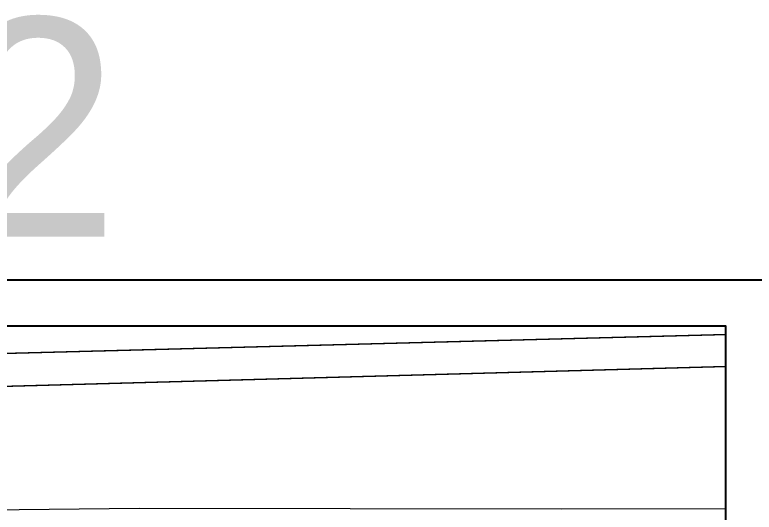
# Model space of a CAD drawing. Header units: millimetres. Extents: x 441061 to 442903, y 4515148 to 4515613.
# Drawn here: x 442719.15 to 442735.33, y 4515550.44 to 4515561.32 of the extents above; entities that cross this region are included whole.
import ezdxf

# ---------------------------------------------------------------- set-up
doc = ezdxf.new("R2010")
doc.units = ezdxf.units.MM
doc.linetypes.add('CONTINUA', pattern=[0])
doc.linetypes.add('CYPE_RAYAPUNTO', pattern=[0.4125, 0.2025, -0.105, 0, -0.105])
doc.layers.add('01_alzado', color=5, linetype='CONTINUA')
doc.layers.add('01_texto cartela', color=5, linetype='Continuous')
doc.layers.add('01_cartela', color=6, linetype='Continuous', plot=False)
doc.layers.add('01_muebles_B', color=254, linetype='Continuous', lineweight=5)
doc.layers.add('INGIN SANEAMIENTO ENTERRADO FECALES', color=10, linetype='Continuous', lineweight=25)
doc.styles.add('Century Gothic_6', font='', dxfattribs={"height": 11})
doc.styles.get('Century Gothic_6').set_extended_font_data('Century Gothic')

msp = doc.modelspace()

# ---------------------------------------------------------------- linework, layer by layer
at = {"layer": '01_alzado', "elevation": 0}
msp.add_lwpolyline([(442697.935, 4515554.517), (442734.701, 4515554.517), (442734.701, 4515523.829), (442697.935, 4515523.829)], close=True, dxfattribs=at)
at = {"layer": '01_cartela', "color": 3, "elevation": 0}
msp.add_lwpolyline([(442696.935, 4515555.517), (442696.935, 4515512.447), (442758.211, 4515512.447), (442758.211, 4515555.517)], close=True, dxfattribs=at)
at = {"layer": '01_muebles_B', "elevation": 0}
msp.add_lwpolyline([(442700.211, 4515523.829), (442700.403, 4515528.942), (442700.467, 4515529.961), (442700.574, 4515533.966), (442700.644, 4515536.02), (442700.883, 4515542.092, -0.121125), (442701.929, 4515546.037, -0.140664), (442704.654, 4515549.099, -0.142395), (442709.521, 4515550.51), (442711.967, 4515550.491), (442715.967, 4515550.462), (442721.874, 4515550.527), (442731.102, 4515550.512), (442734.701, 4515550.521)], format="xyb", dxfattribs=at)
at = {"layer": 'INGIN SANEAMIENTO ENTERRADO FECALES', "color": 170, "linetype": 'CYPE_RAYAPUNTO', "const_width": 0.03, "elevation": 839.826}
msp.add_lwpolyline([(442716.316, 4515553.842), (442734.701, 4515554.325)], dxfattribs=at)
at = {"layer": 'INGIN SANEAMIENTO ENTERRADO FECALES', "linetype": 'CYPE_RAYAPUNTO', "const_width": 0.03, "elevation": 0}
msp.add_lwpolyline([(442734.701, 4515553.625), (442717.575, 4515553.153)], dxfattribs=at)

# ---------------------------------------------------------------- texts
at = {"layer": '01_texto cartela', "insert": (442721.433, 4515561.251, 0), "char_height": 4.7857, "attachment_point": 3, "style": 'Century Gothic_6'}
msp.add_mtext('P11-P12', dxfattribs=at)

doc.saveas('drawing.dxf')
